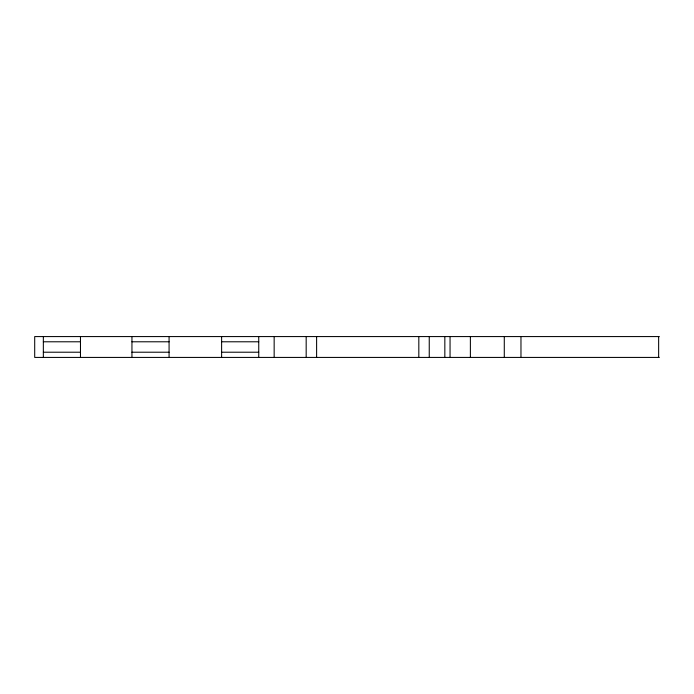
<?xml version="1.0" encoding="UTF-8"?>
<svg xmlns="http://www.w3.org/2000/svg" width="694" height="694" viewBox="0 0 694 694"><rect width="100%" height="100%" fill="white"/><g stroke="black" fill="none" stroke-linecap="round" stroke-linejoin="round"><path stroke-width="1.04" d="M659.3 336.573L34.7 336.573L34.7 357.427L659.3 357.427M43.349 341.786L80.478 341.786M131.947 341.786L169.076 341.786M221.612 341.786L258.741 341.786M43.349 352.214L80.478 352.214M131.947 352.214L169.076 352.214M221.612 352.214L258.741 352.214M658.641 336.573L658.641 357.427M520.968 336.573L520.968 357.427M504.286 336.573L504.286 357.427M470.385 336.573L470.385 357.427M450.05 336.573L450.05 357.427M444.837 336.573L444.837 357.427M429.248 336.573L429.248 357.427M418.82 336.573L418.82 357.427M316.611 336.573L316.611 357.427M306.175 336.573L306.175 357.427M274.156 336.573L274.156 357.427M258.741 336.573L258.741 357.427M221.612 336.573L221.612 357.427M169.076 336.573L169.076 357.427M131.947 336.573L131.947 357.427M80.478 336.573L80.478 357.427M43.349 336.573L43.349 357.427"/></g></svg>
